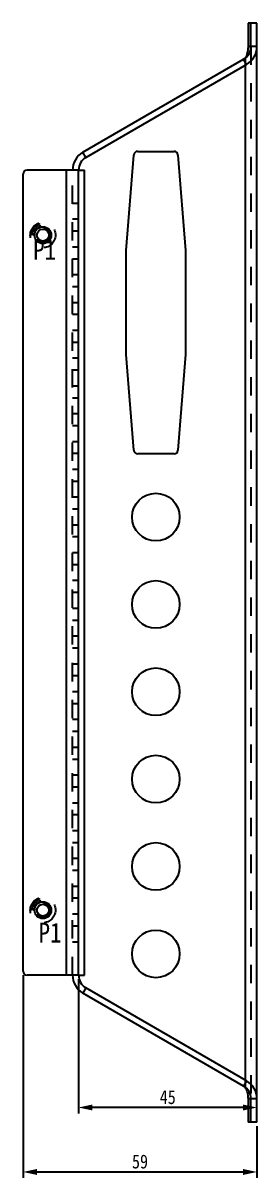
# Model space of a CAD drawing. Header units: millimetres. Extents: x -177 to 18421, y -5017 to 3255.
# Drawn here: x 7298.5 to 7357.5, y -4270.5 to -3979.7 of the extents above; entities that cross this region are included whole.
import ezdxf

# ---------------------------------------------------------------- set-up
doc = ezdxf.new("R2010")
doc.units = ezdxf.units.MM
doc.header["$LTSCALE"] = 46.255
doc.header["$PDMODE"] = 3
doc.header["$PDSIZE"] = 8
doc.linetypes.add('HIDDEN', pattern=[0.2, 0.1, -0.1])
doc.layers.get('0').update_dxf_attribs({"linetype": 'CONTINUOUS'})
doc.layers.get('Defpoints').update_dxf_attribs({"linetype": 'CONTINUOUS'})
doc.layers.add('02___PRT_ALL_AXES', color=7, linetype='CONTINUOUS')
doc.layers.add('DEFAULT_2', color=8, linetype='HIDDEN')
doc.styles.get("Standard").update_dxf_attribs({"font": 'txt', "width": 0.85})
doc.dimstyles.new('DIMSTYLE_1', dxfattribs={"dimtxt": 3.5, "dimasz": 3.5, "dimexe": 1.5, "dimexo": 1, "dimgap": 0.875, "dimtad": 1, "dimdsep": 46, "dimtxsty": 'Standard', "dimblk": '_FILLED', "dimcen": 0.09, "dimadec": 0, "dimazin": 0, "dimtp": 0.01, "dimtm": 0.01, "dimtfac": 1, "dimtofl": 0, "dimtmove": 0, "dimatfit": 3, "dimldrblk": '_FILLED', "dimfxl": 0, "dimtolj": 1, "dimarcsym": 0})

# ---------------------------------------------------------------- blocks, each defined once
blk = doc.blocks.new('_FILLED')
at = {"color": 0, "linetype": 'ByBlock'}
blk.add_solid([(0, 0), (-1, 0.214), (-1, -0.214)], dxfattribs=at)
blk = doc.blocks.new('*D85')
at = {"color": 0, "linetype": 'Continuous', "lineweight": -2, "transparency": 16777216}
for p, q in [((7312.51, -4220.49), (7312.51, -4254.3)), ((7357.51, -4255.5), (7357.51, -4251.3)), ((7354.01, -4252.8), (7316.01, -4252.8))]:
    blk.add_line(p, q, dxfattribs=at)
at = {"layer": 'Defpoints', "color": 0, "linetype": 'Continuous', "transparency": 16777216}
for p in [(7312.51, -4219.49), (7312.51, -4252.8), (7357.51, -4256.5)]:
    blk.add_point(p, dxfattribs=at)
at = {"color": 0, "linetype": 'Continuous', "lineweight": -2, "transparency": 16777216, "xscale": 3.5, "yscale": 3.5, "zscale": 3.5, "rotation": 180}
blk.add_blockref('_FILLED', (7312.51, -4252.8), dxfattribs=at)
at = {"color": 0, "linetype": 'Continuous', "lineweight": -2, "transparency": 16777216, "xscale": 3.5, "yscale": 3.5, "zscale": 3.5}
blk.add_blockref('_FILLED', (7357.51, -4252.8), dxfattribs=at)
at = {"color": 0, "linetype": 'Continuous', "transparency": 16777216, "insert": (7335.01, -4248.43), "char_height": 3.5, "width": 8.5, "attachment_point": 2}
blk.add_mtext('\\A1;45', dxfattribs=at)
blk = doc.blocks.new('*D86')
at = {"color": 0, "linetype": 'Continuous', "lineweight": -2, "transparency": 16777216}
for p, q in [((7298.51, -4219.49), (7298.51, -4270.53)), ((7357.51, -4257.5), (7357.51, -4270.53)), ((7302.01, -4269.03), (7354.01, -4269.03))]:
    blk.add_line(p, q, dxfattribs=at)
at = {"layer": 'Defpoints', "color": 0, "linetype": 'Continuous', "transparency": 16777216}
for p in [(7298.51, -4218.49), (7357.51, -4256.5), (7357.51, -4269.03)]:
    blk.add_point(p, dxfattribs=at)
at = {"color": 0, "linetype": 'Continuous', "lineweight": -2, "transparency": 16777216, "xscale": 3.5, "yscale": 3.5, "zscale": 3.5, "rotation": 180}
blk.add_blockref('_FILLED', (7298.51, -4269.03), dxfattribs=at)
at = {"color": 0, "linetype": 'Continuous', "lineweight": -2, "transparency": 16777216, "xscale": 3.5, "yscale": 3.5, "zscale": 3.5}
blk.add_blockref('_FILLED', (7357.51, -4269.03), dxfattribs=at)
at = {"color": 0, "linetype": 'Continuous', "transparency": 16777216, "insert": (7328.01, -4264.65), "char_height": 3.5, "width": 8.5, "attachment_point": 2}
blk.add_mtext('\\A1;59', dxfattribs=at)

msp = doc.modelspace()

# ---------------------------------------------------------------- linework, layer by layer
at = {"color": 7, "linetype": 'Continuous'}
for p, q in [((7355.26, -3979.701), (7355.26, -3985.6)), ((7357.51, -3979.701), (7355.26, -3979.701)), ((7356.01, -3985.6), (7356.01, -3979.701)), ((7357.51, -3985.6), (7355.26, -3985.6)), ((7313.61, -4012.216), (7354.16, -3988.804)), ((7354.91, -3990.103), (7354.16, -3988.804)), ((7314.36, -4013.515), (7313.61, -4012.216)), ((7312.51, -4016.719), (7311.01, -4016.719)), ((7312.51, -4219.485), (7311.01, -4219.485)), ((7314.36, -4222.689), (7313.61, -4223.988)), ((7354.16, -4247.4), (7313.61, -4223.988)), ((7354.91, -4246.101), (7354.16, -4247.4)), ((7357.51, -4250.604), (7355.26, -4250.604)), ((7355.26, -4250.604), (7355.26, -4256.503)), ((7356.01, -4256.503), (7356.01, -4250.604)), ((7357.51, -4256.503), (7355.26, -4256.503))]:
    msp.add_line(p, q, dxfattribs=at)
at = {"color": 3, "linetype": 'Continuous'}
for p, q in [((7357.51, -4256.503), (7357.51, -3979.701)), ((7314.36, -4013.515), (7354.91, -3990.103)), ((7354.51, -3990.334), (7354.51, -4245.87)), ((7324.51, -4037.002), (7326.436, -4012.922)), ((7327.433, -4012.002), (7336.587, -4012.002)), ((7337.584, -4012.922), (7339.51, -4037.002)), ((7298.51, -4218.485), (7298.51, -4017.719)), ((7311.01, -4016.719), (7299.51, -4016.719)), ((7309.51, -4219.485), (7309.51, -4016.719)), ((7312.51, -4219.485), (7312.51, -4016.719)), ((7312.51, -4016.719), (7314.01, -4016.719)), ((7314.01, -4219.485), (7314.01, -4016.719)), ((7324.51, -4063.202), (7324.51, -4037.002)), ((7339.51, -4037.002), (7339.51, -4063.202)), ((7326.436, -4087.282), (7324.51, -4063.202)), ((7339.51, -4063.202), (7337.584, -4087.282)), ((7336.587, -4088.202), (7327.433, -4088.202)), ((7311.01, -4219.485), (7299.51, -4219.485)), ((7312.51, -4219.485), (7314.01, -4219.485)), ((7354.91, -4246.101), (7314.36, -4222.689))]:
    msp.add_line(p, q, dxfattribs=at)
at = {"color": 7, "linetype": 'Continuous'}
for centre, radius, start, end in [((7352.31, -3985.6), 3.7, 300, 0), ((7316.21, -4016.719), 5.2, 120, 180), ((7316.21, -4219.485), 5.2, 180, 240), ((7352.31, -4250.604), 3.7, 0, 60), ((7351.732, -4249.476), 3.336, 26.31021, 31.13438)]:
    msp.add_arc(centre, radius, start, end, dxfattribs=at)
at = {"color": 3, "linetype": 'Continuous'}
for centre, radius, start, end in [((7352.31, -3985.6), 5.2, 300, 0), ((7327.433, -4013.002), 1, 90, 175.42608), ((7336.587, -4013.002), 1, 4.57392, 90), ((7316.21, -4016.719), 3.7, 120, 180), ((7299.51, -4017.719), 1, 90, 180), ((7327.433, -4087.202), 1, 184.57392, 270), ((7336.587, -4087.202), 1, 270, 355.42608), ((7299.51, -4218.485), 1, 180, 270), ((7316.21, -4219.485), 3.7, 180, 240), ((7352.31, -4250.604), 5.2, 0, 60)]:
    msp.add_arc(centre, radius, start, end, dxfattribs=at)
at = {"color": 7, "linetype": 'Continuous'}
for points, knots in [([(7355.26, -3985.6), (7355.26, -3985.778), (7355.236, -3986.445), (7355.121, -3987.112), (7354.973, -3987.579)], [0, 0, 0, 0, 0.2668173, 1, 1, 1, 1]), ([(7354.973, -3987.579), (7354.948, -3987.66), (7354.843, -3987.963), (7354.707, -3988.257), (7354.585, -3988.458)], [0, 0, 0, 0, 0.2652721, 1, 1, 1, 1]), ([(7354.904, -4248.422), (7354.96, -4248.576), (7355.177, -4249.283), (7355.26, -4250.029), (7355.26, -4250.604)], [0, 0, 0, 0, 0.221866, 1, 1, 1, 1])]:
    msp.add_open_spline(points, degree=3, knots=knots, dxfattribs=at)
msp.add_open_spline([(7354.723, -4247.997), (7354.791, -4248.135), (7354.851, -4248.277), (7354.904, -4248.422)], degree=3, dxfattribs=at)
at = {"layer": '02___PRT_ALL_AXES', "color": 8, "linetype": 'HIDDEN'}
for centre, radius in [((7303.51, -4033.102), 3.175), ((7303.51, -4033.102), 2.11), ((7303.51, -4033.102), 1.91), ((7303.51, -4203.102), 3.175), ((7303.51, -4203.102), 2.11), ((7303.51, -4203.102), 1.91)]:
    msp.add_circle(centre, radius, dxfattribs=at)
at = {"layer": '02___PRT_ALL_AXES', "color": 3, "linetype": 'Continuous'}
for centre, radius in [((7303.51, -4033.102), 2.1), ((7332.01, -4104.102), 6), ((7332.01, -4126.102), 6), ((7332.01, -4148.102), 6), ((7332.01, -4170.102), 6), ((7332.01, -4192.102), 6), ((7303.51, -4203.102), 2.1), ((7332.01, -4214.102), 6)]:
    msp.add_circle(centre, radius, dxfattribs=at)
at = {"layer": '02___PRT_ALL_AXES', "color": 7, "linetype": 'Continuous'}
for centre in [(7303.51, -4033.102), (7303.51, -4203.102)]:
    msp.add_circle(centre, 1.5, dxfattribs=at)
at = {"layer": 'DEFAULT_2', "color": 8, "linetype": 'HIDDEN'}
for p, q in [((7356.01, -3985.6), (7356.01, -4250.604)), ((7354.51, -3988.575), (7354.51, -3990.334)), ((7311.01, -4219.485), (7311.01, -4016.719)), ((7312.51, -4025.119), (7311.01, -4025.119)), ((7301.264, -4030.886), (7301.285, -4030.837)), ((7301.359, -4030.767), (7301.409, -4030.748)), ((7301.422, -4030.853), (7301.368, -4030.905)), ((7301.409, -4030.748), (7301.474, -4030.745)), ((7301.482, -4030.825), (7301.422, -4030.853)), ((7301.474, -4030.745), (7301.531, -4030.75)), ((7301.515, -4030.823), (7301.482, -4030.825)), ((7301.562, -4030.837), (7301.515, -4030.823)), ((7301.531, -4030.75), (7301.593, -4030.779)), ((7301.601, -4030.859), (7301.562, -4030.837)), ((7301.593, -4030.779), (7301.646, -4030.816)), ((7301.659, -4030.921), (7301.601, -4030.859)), ((7301.646, -4030.816), (7301.705, -4030.878)), ((7301.923, -4030.776), (7302.072, -4030.684)), ((7301.979, -4030.866), (7301.923, -4030.776)), ((7302.128, -4030.774), (7301.979, -4030.866)), ((7302.072, -4030.684), (7302.128, -4030.774)), ((7302.16, -4030.337), (7302.123, -4030.246)), ((7302.683, -4030.701), (7302.16, -4030.337)), ((7302.577, -4030.17), (7302.253, -4030.3)), ((7302.253, -4030.3), (7302.717, -4030.618)), ((7302.541, -4030.079), (7302.577, -4030.17)), ((7302.737, -4030.771), (7302.683, -4030.701)), ((7302.717, -4030.618), (7302.764, -4030.668)), ((7302.753, -4030.81), (7302.737, -4030.771)), ((7302.754, -4030.879), (7302.753, -4030.81)), ((7302.764, -4030.668), (7302.807, -4030.743)), ((7302.807, -4030.743), (7302.823, -4030.782)), ((7302.823, -4030.782), (7302.843, -4030.866)), ((7302.843, -4030.866), (7302.828, -4030.963)), ((7312.51, -4029.119), (7311.01, -4029.119)), ((7300.362, -4032.885), (7300.347, -4032.823)), ((7300.358, -4032.721), (7300.385, -4032.662)), ((7300.418, -4032.954), (7300.362, -4032.885)), ((7300.385, -4032.662), (7300.433, -4032.617)), ((7300.52, -4033.003), (7300.418, -4032.954)), ((7300.433, -4032.617), (7300.523, -4032.576)), ((7300.485, -4032.735), (7300.474, -4032.835)), ((7300.474, -4032.835), (7300.49, -4032.887)), ((7300.511, -4032.688), (7300.485, -4032.735)), ((7300.49, -4032.887), (7300.549, -4032.931)), ((7300.557, -4032.655), (7300.511, -4032.688)), ((7300.603, -4033.024), (7300.52, -4033.003)), ((7300.523, -4032.576), (7300.61, -4032.56)), ((7300.549, -4032.931), (7300.611, -4032.95)), ((7300.623, -4032.637), (7300.557, -4032.655)), ((7300.611, -4032.95), (7300.603, -4033.024)), ((7300.61, -4032.56), (7300.716, -4032.571)), ((7301.476, -4032.276), (7300.622, -4031.783)), ((7300.687, -4032.644), (7300.623, -4032.637)), ((7300.654, -4031.715), (7301.329, -4032.104)), ((7300.748, -4032.675), (7300.687, -4032.644)), ((7300.716, -4032.571), (7300.798, -4032.605)), ((7301.329, -4032.104), (7300.735, -4031.56)), ((7300.786, -4032.717), (7300.748, -4032.675)), ((7300.785, -4031.473), (7301.554, -4031.715)), ((7300.802, -4032.769), (7300.786, -4032.717)), ((7300.794, -4032.844), (7300.802, -4032.769)), ((7300.81, -4032.896), (7300.794, -4032.844)), ((7300.798, -4032.605), (7300.877, -4032.664)), ((7300.799, -4032.329), (7300.858, -4032.165)), ((7300.899, -4032.365), (7300.799, -4032.329)), ((7300.847, -4032.95), (7300.81, -4032.896)), ((7300.926, -4033.009), (7300.847, -4032.95)), ((7301.719, -4031.853), (7300.852, -4031.569)), ((7300.852, -4031.569), (7301.532, -4032.178)), ((7300.858, -4032.165), (7300.958, -4032.2)), ((7300.877, -4032.664), (7300.914, -4032.718)), ((7301.554, -4031.715), (7300.879, -4031.325)), ((7300.958, -4032.2), (7300.899, -4032.365)), ((7300.914, -4032.718), (7300.929, -4032.783)), ((7300.929, -4032.783), (7300.921, -4032.857)), ((7300.921, -4032.857), (7300.938, -4032.897)), ((7300.922, -4031.263), (7301.776, -4031.756)), ((7301.009, -4033.03), (7300.926, -4033.009)), ((7300.938, -4032.897), (7300.976, -4032.939)), ((7300.976, -4032.939), (7301.039, -4032.958)), ((7301.094, -4033.039), (7301.009, -4033.03)), ((7301.039, -4032.958), (7301.081, -4032.962)), ((7301.081, -4032.962), (7301.146, -4032.957)), ((7301.18, -4033.036), (7301.094, -4033.039)), ((7301.127, -4032.728), (7301.135, -4032.654)), ((7301.168, -4032.745), (7301.127, -4032.728)), ((7301.135, -4032.654), (7301.197, -4032.673)), ((7301.146, -4032.957), (7301.192, -4032.924)), ((7301.208, -4032.775), (7301.168, -4032.745)), ((7301.27, -4032.995), (7301.18, -4033.036)), ((7301.192, -4032.924), (7301.217, -4032.889)), ((7301.197, -4032.673), (7301.278, -4032.719)), ((7301.225, -4032.814), (7301.208, -4032.775)), ((7301.217, -4032.889), (7301.225, -4032.814)), ((7301.257, -4030.951), (7301.264, -4030.886)), ((7301.259, -4031.008), (7301.257, -4030.951)), ((7301.285, -4031.071), (7301.259, -4031.008)), ((7301.318, -4032.95), (7301.27, -4032.995)), ((7301.278, -4032.719), (7301.336, -4032.776)), ((7301.32, -4031.126), (7301.285, -4031.071)), ((7301.344, -4032.902), (7301.318, -4032.95)), ((7301.365, -4031.083), (7301.32, -4031.126)), ((7301.337, -4030.963), (7301.334, -4030.996)), ((7301.334, -4030.996), (7301.345, -4031.044)), ((7301.336, -4032.776), (7301.351, -4032.84)), ((7301.368, -4030.905), (7301.337, -4030.963)), ((7301.351, -4032.84), (7301.344, -4032.902)), ((7301.345, -4031.044), (7301.365, -4031.083)), ((7301.532, -4032.178), (7301.476, -4032.276)), ((7301.626, -4031.158), (7301.662, -4031.124)), ((7301.685, -4031.22), (7301.626, -4031.158)), ((7301.7, -4031), (7301.659, -4030.921)), ((7301.662, -4031.124), (7301.702, -4031.056)), ((7301.721, -4031.185), (7301.685, -4031.22)), ((7301.696, -4031.503), (7301.741, -4031.46)), ((7301.763, -4031.556), (7301.696, -4031.503)), ((7301.702, -4031.056), (7301.7, -4031)), ((7301.705, -4030.878), (7301.754, -4030.948)), ((7301.776, -4031.756), (7301.719, -4031.853)), ((7301.805, -4031.164), (7301.721, -4031.185)), ((7301.741, -4031.46), (7301.803, -4031.489)), ((7301.754, -4030.948), (7301.78, -4031.012)), ((7301.858, -4031.583), (7301.763, -4031.556)), ((7301.78, -4031.012), (7301.764, -4031.086)), ((7301.764, -4031.086), (7301.844, -4031.097)), ((7301.803, -4031.489), (7301.86, -4031.494)), ((7301.852, -4031.178), (7301.805, -4031.164)), ((7301.844, -4031.097), (7301.907, -4031.126)), ((7301.929, -4031.222), (7301.852, -4031.178)), ((7301.924, -4031.58), (7301.858, -4031.583)), ((7301.86, -4031.494), (7301.92, -4031.466)), ((7301.907, -4031.126), (7301.974, -4031.179)), ((7301.92, -4031.466), (7301.956, -4031.432)), ((7302.002, -4031.535), (7301.924, -4031.58)), ((7301.958, -4031.253), (7301.929, -4031.222)), ((7301.956, -4031.432), (7301.986, -4031.373)), ((7301.984, -4031.317), (7301.958, -4031.253)), ((7301.974, -4031.179), (7302.004, -4031.21)), ((7301.986, -4031.373), (7301.984, -4031.317)), ((7302.02, -4031.518), (7302.002, -4031.535)), ((7302.004, -4031.21), (7302.053, -4031.28)), ((7302.069, -4031.442), (7302.02, -4031.518)), ((7302.053, -4031.28), (7302.076, -4031.377)), ((7302.076, -4031.377), (7302.069, -4031.442)), ((7302.417, -4030.945), (7302.475, -4030.922)), ((7302.46, -4031.019), (7302.417, -4030.945)), ((7302.538, -4031.08), (7302.46, -4031.019)), ((7302.475, -4030.922), (7302.522, -4030.972)), ((7302.522, -4030.972), (7302.572, -4030.997)), ((7302.6, -4031.101), (7302.538, -4031.08)), ((7302.572, -4030.997), (7302.638, -4030.994)), ((7302.689, -4031.088), (7302.6, -4031.101)), ((7302.638, -4030.994), (7302.685, -4030.975)), ((7302.685, -4030.975), (7302.735, -4030.932)), ((7302.736, -4031.069), (7302.689, -4031.088)), ((7302.735, -4030.932), (7302.754, -4030.879)), ((7302.798, -4031.022), (7302.736, -4031.069)), ((7302.828, -4030.963), (7302.798, -4031.022)), ((7312.51, -4032.119), (7311.01, -4032.119)), ((7312.51, -4036.119), (7311.01, -4036.119)), ((7312.51, -4039.119), (7311.01, -4039.119)), ((7312.51, -4043.119), (7311.01, -4043.119)), ((7312.51, -4046.119), (7311.01, -4046.119)), ((7312.51, -4050.119), (7311.01, -4050.119)), ((7312.51, -4053.119), (7311.01, -4053.119)), ((7312.51, -4057.119), (7311.01, -4057.119)), ((7312.51, -4060.119), (7311.01, -4060.119)), ((7312.51, -4064.119), (7311.01, -4064.119)), ((7312.51, -4067.119), (7311.01, -4067.119)), ((7312.51, -4071.119), (7311.01, -4071.119)), ((7312.51, -4074.119), (7311.01, -4074.119)), ((7312.51, -4078.119), (7311.01, -4078.119)), ((7312.51, -4081.119), (7311.01, -4081.119)), ((7312.51, -4085.119), (7311.01, -4085.119)), ((7312.51, -4088.119), (7311.01, -4088.119)), ((7312.51, -4092.119), (7311.01, -4092.119)), ((7312.51, -4095.119), (7311.01, -4095.119)), ((7312.51, -4099.119), (7311.01, -4099.119)), ((7312.51, -4102.119), (7311.01, -4102.119)), ((7312.51, -4106.119), (7311.01, -4106.119)), ((7312.51, -4109.119), (7311.01, -4109.119)), ((7312.51, -4113.119), (7311.01, -4113.119)), ((7312.51, -4116.119), (7311.01, -4116.119)), ((7312.51, -4120.119), (7311.01, -4120.119)), ((7312.51, -4123.119), (7311.01, -4123.119)), ((7312.51, -4127.119), (7311.01, -4127.119)), ((7312.51, -4130.119), (7311.01, -4130.119)), ((7312.51, -4134.119), (7311.01, -4134.119)), ((7312.51, -4137.119), (7311.01, -4137.119)), ((7312.51, -4141.119), (7311.01, -4141.119)), ((7312.51, -4144.119), (7311.01, -4144.119)), ((7312.51, -4148.119), (7311.01, -4148.119)), ((7312.51, -4151.119), (7311.01, -4151.119)), ((7312.51, -4155.119), (7311.01, -4155.119)), ((7312.51, -4158.119), (7311.01, -4158.119)), ((7312.51, -4162.119), (7311.01, -4162.119)), ((7312.51, -4165.119), (7311.01, -4165.119)), ((7312.51, -4169.119), (7311.01, -4169.119)), ((7312.51, -4172.119), (7311.01, -4172.119)), ((7312.51, -4176.119), (7311.01, -4176.119)), ((7312.51, -4179.119), (7311.01, -4179.119)), ((7312.51, -4183.119), (7311.01, -4183.119)), ((7312.51, -4186.119), (7311.01, -4186.119)), ((7312.51, -4190.119), (7311.01, -4190.119)), ((7312.51, -4193.119), (7311.01, -4193.119)), ((7312.51, -4197.119), (7311.01, -4197.119)), ((7301.476, -4202.276), (7300.622, -4201.783)), ((7300.654, -4201.715), (7301.329, -4202.104)), ((7301.329, -4202.104), (7300.735, -4201.56)), ((7300.785, -4201.473), (7301.554, -4201.715)), ((7300.799, -4202.329), (7300.858, -4202.165)), ((7300.899, -4202.365), (7300.799, -4202.329)), ((7301.719, -4201.853), (7300.852, -4201.569)), ((7300.852, -4201.569), (7301.532, -4202.178)), ((7300.858, -4202.165), (7300.958, -4202.2)), ((7301.554, -4201.715), (7300.879, -4201.325)), ((7300.958, -4202.2), (7300.899, -4202.365)), ((7300.922, -4201.263), (7301.776, -4201.756)), ((7301.257, -4200.951), (7301.264, -4200.886)), ((7301.259, -4201.008), (7301.257, -4200.951)), ((7301.285, -4201.071), (7301.259, -4201.008)), ((7301.264, -4200.886), (7301.285, -4200.837)), ((7301.32, -4201.126), (7301.285, -4201.071)), ((7301.365, -4201.083), (7301.32, -4201.126)), ((7301.337, -4200.963), (7301.334, -4200.996)), ((7301.334, -4200.996), (7301.345, -4201.044)), ((7301.368, -4200.905), (7301.337, -4200.963)), ((7301.345, -4201.044), (7301.365, -4201.083)), ((7301.359, -4200.767), (7301.409, -4200.748)), ((7301.422, -4200.853), (7301.368, -4200.905)), ((7301.409, -4200.748), (7301.474, -4200.745)), ((7301.482, -4200.825), (7301.422, -4200.853)), ((7301.474, -4200.745), (7301.531, -4200.75)), ((7301.532, -4202.178), (7301.476, -4202.276)), ((7301.515, -4200.823), (7301.482, -4200.825)), ((7301.562, -4200.837), (7301.515, -4200.823)), ((7301.531, -4200.75), (7301.593, -4200.779)), ((7301.601, -4200.859), (7301.562, -4200.837)), ((7301.593, -4200.779), (7301.646, -4200.816)), ((7301.659, -4200.921), (7301.601, -4200.859)), ((7301.626, -4201.158), (7301.662, -4201.124)), ((7301.685, -4201.22), (7301.626, -4201.158)), ((7301.646, -4200.816), (7301.705, -4200.878)), ((7301.7, -4201), (7301.659, -4200.921)), ((7301.662, -4201.124), (7301.702, -4201.056)), ((7301.721, -4201.185), (7301.685, -4201.22)), ((7301.696, -4201.503), (7301.741, -4201.46)), ((7301.763, -4201.556), (7301.696, -4201.503)), ((7301.702, -4201.056), (7301.7, -4201)), ((7301.705, -4200.878), (7301.754, -4200.948)), ((7301.776, -4201.756), (7301.719, -4201.853)), ((7301.805, -4201.164), (7301.721, -4201.185)), ((7301.741, -4201.46), (7301.803, -4201.489)), ((7301.754, -4200.948), (7301.78, -4201.012)), ((7301.858, -4201.583), (7301.763, -4201.556)), ((7301.78, -4201.012), (7301.764, -4201.086)), ((7301.764, -4201.086), (7301.844, -4201.097)), ((7301.803, -4201.489), (7301.86, -4201.494)), ((7301.852, -4201.178), (7301.805, -4201.164)), ((7301.844, -4201.097), (7301.907, -4201.126)), ((7301.929, -4201.222), (7301.852, -4201.178)), ((7301.924, -4201.58), (7301.858, -4201.583)), ((7301.86, -4201.494), (7301.92, -4201.466)), ((7301.907, -4201.126), (7301.974, -4201.179)), ((7301.92, -4201.466), (7301.956, -4201.432)), ((7301.923, -4200.776), (7302.072, -4200.684)), ((7301.979, -4200.866), (7301.923, -4200.776)), ((7302.002, -4201.535), (7301.924, -4201.58)), ((7301.958, -4201.253), (7301.929, -4201.222)), ((7301.956, -4201.432), (7301.986, -4201.373)), ((7301.984, -4201.317), (7301.958, -4201.253)), ((7301.974, -4201.179), (7302.004, -4201.21)), ((7302.128, -4200.774), (7301.979, -4200.866)), ((7301.986, -4201.373), (7301.984, -4201.317)), ((7302.02, -4201.518), (7302.002, -4201.535)), ((7302.004, -4201.21), (7302.053, -4201.28)), ((7302.069, -4201.442), (7302.02, -4201.518)), ((7302.053, -4201.28), (7302.076, -4201.377)), ((7302.076, -4201.377), (7302.069, -4201.442)), ((7302.072, -4200.684), (7302.128, -4200.774)), ((7302.16, -4200.337), (7302.123, -4200.246)), ((7302.683, -4200.701), (7302.16, -4200.337)), ((7302.577, -4200.17), (7302.253, -4200.3)), ((7302.253, -4200.3), (7302.717, -4200.618)), ((7302.417, -4200.945), (7302.475, -4200.922)), ((7302.46, -4201.019), (7302.417, -4200.945)), ((7302.538, -4201.08), (7302.46, -4201.019)), ((7302.475, -4200.922), (7302.522, -4200.972)), ((7302.522, -4200.972), (7302.572, -4200.997)), ((7302.6, -4201.101), (7302.538, -4201.08)), ((7302.541, -4200.079), (7302.577, -4200.17)), ((7302.572, -4200.997), (7302.638, -4200.994)), ((7302.689, -4201.088), (7302.6, -4201.101)), ((7302.638, -4200.994), (7302.685, -4200.975)), ((7302.737, -4200.771), (7302.683, -4200.701)), ((7302.685, -4200.975), (7302.735, -4200.932)), ((7302.736, -4201.069), (7302.689, -4201.088)), ((7302.717, -4200.618), (7302.764, -4200.668)), ((7302.735, -4200.932), (7302.754, -4200.879)), ((7302.798, -4201.022), (7302.736, -4201.069)), ((7302.753, -4200.81), (7302.737, -4200.771)), ((7302.754, -4200.879), (7302.753, -4200.81)), ((7302.764, -4200.668), (7302.807, -4200.743)), ((7302.828, -4200.963), (7302.798, -4201.022)), ((7302.807, -4200.743), (7302.823, -4200.782)), ((7302.823, -4200.782), (7302.843, -4200.866)), ((7302.843, -4200.866), (7302.828, -4200.963)), ((7312.51, -4200.119), (7311.01, -4200.119)), ((7300.362, -4202.885), (7300.347, -4202.823)), ((7300.358, -4202.721), (7300.385, -4202.662)), ((7300.418, -4202.954), (7300.362, -4202.885)), ((7300.385, -4202.662), (7300.433, -4202.617)), ((7300.52, -4203.003), (7300.418, -4202.954)), ((7300.433, -4202.617), (7300.523, -4202.576)), ((7300.485, -4202.735), (7300.474, -4202.835)), ((7300.474, -4202.835), (7300.49, -4202.887)), ((7300.511, -4202.688), (7300.485, -4202.735)), ((7300.49, -4202.887), (7300.549, -4202.931)), ((7300.557, -4202.655), (7300.511, -4202.688)), ((7300.603, -4203.024), (7300.52, -4203.003)), ((7300.523, -4202.576), (7300.61, -4202.56)), ((7300.549, -4202.931), (7300.611, -4202.95)), ((7300.623, -4202.637), (7300.557, -4202.655)), ((7300.611, -4202.95), (7300.603, -4203.024)), ((7300.61, -4202.56), (7300.716, -4202.571)), ((7300.687, -4202.644), (7300.623, -4202.637)), ((7300.748, -4202.675), (7300.687, -4202.644)), ((7300.716, -4202.571), (7300.798, -4202.605)), ((7300.786, -4202.717), (7300.748, -4202.675)), ((7300.802, -4202.769), (7300.786, -4202.717)), ((7300.794, -4202.844), (7300.802, -4202.769)), ((7300.81, -4202.896), (7300.794, -4202.844)), ((7300.798, -4202.605), (7300.877, -4202.664)), ((7300.847, -4202.95), (7300.81, -4202.896)), ((7300.926, -4203.009), (7300.847, -4202.95)), ((7300.877, -4202.664), (7300.914, -4202.718)), ((7300.914, -4202.718), (7300.929, -4202.783)), ((7300.929, -4202.783), (7300.921, -4202.857)), ((7300.921, -4202.857), (7300.938, -4202.897)), ((7301.009, -4203.03), (7300.926, -4203.009)), ((7300.938, -4202.897), (7300.976, -4202.939)), ((7300.976, -4202.939), (7301.039, -4202.958)), ((7301.094, -4203.039), (7301.009, -4203.03)), ((7301.039, -4202.958), (7301.081, -4202.962)), ((7301.081, -4202.962), (7301.146, -4202.957)), ((7301.18, -4203.036), (7301.094, -4203.039)), ((7301.127, -4202.728), (7301.135, -4202.654)), ((7301.168, -4202.745), (7301.127, -4202.728)), ((7301.135, -4202.654), (7301.197, -4202.673)), ((7301.146, -4202.957), (7301.192, -4202.924)), ((7301.208, -4202.775), (7301.168, -4202.745)), ((7301.27, -4202.995), (7301.18, -4203.036)), ((7301.192, -4202.924), (7301.217, -4202.889)), ((7301.197, -4202.673), (7301.278, -4202.719)), ((7301.225, -4202.814), (7301.208, -4202.775)), ((7301.217, -4202.889), (7301.225, -4202.814)), ((7301.318, -4202.95), (7301.27, -4202.995)), ((7301.278, -4202.719), (7301.336, -4202.776)), ((7301.344, -4202.902), (7301.318, -4202.95)), ((7301.336, -4202.776), (7301.351, -4202.84)), ((7301.351, -4202.84), (7301.344, -4202.902)), ((7312.51, -4204.119), (7311.01, -4204.119)), ((7312.51, -4207.119), (7311.01, -4207.119)), ((7312.51, -4211.119), (7311.01, -4211.119)), ((7354.51, -4245.87), (7354.51, -4247.629))]:
    msp.add_line(p, q, dxfattribs=at)
for centre in [(7303.51, -4033.102), (7303.51, -4203.102)]:
    msp.add_circle(centre, 1.8, dxfattribs=at)
for centre, radius, start, end in [((7352.317, -3985.604), 3.692, 327.65574, 338.23784), ((7352.307, -3985.601), 3.702, 338.2537, 339.43966), ((7352.294, -3985.596), 3.716, 339.43994, 341.24061), ((7352.282, -3985.595), 3.728, 341.28944, 359.92447), ((7352.305, -3985.594), 3.708, 306.49947, 319.11331), ((7352.111, -3986.954), 2.895, 325.95853, 328.70495), ((7352.301, -3985.593), 3.711, 319.1363, 321.44887), ((7352.297, -3985.59), 3.716, 321.45111, 327.64634), ((7352.313, -4250.601), 3.696, 44.7914, 53.5215), ((7352.106, -4249.253), 2.901, 31.18833, 34.04044), ((7352.297, -4250.614), 3.716, 40.94137, 44.76848), ((7352.28, -4250.629), 3.739, 39.12872, 40.94513), ((7352.288, -4250.623), 3.729, 36.1861, 39.13036), ((7352.296, -4250.612), 3.716, 19.70569, 36.11339), ((7352.321, -4250.603), 3.69, 359.97285, 19.70018)]:
    msp.add_arc(centre, radius, start, end, dxfattribs=at)

# ---------------------------------------------------------------- texts
at = {"color": 2, "linetype": 'Continuous', "char_height": 5, "width": 8.5, "attachment_point": 1, "line_spacing_factor": 0.9}
for insert in [(7301.062, -4034.263), (7302.427, -4206.246)]:
    msp.add_mtext('P1', dxfattribs=dict(at, insert=insert))

# ---------------------------------------------------------------- dimensions: what is measured, and where the dimension line sits
at = {"color": 2, "linetype": 'Continuous'}
dim = msp.add_linear_dim(base=(7357.51, -4269.029), p1=(7298.51, -4218.485), p2=(7357.51, -4256.503), text='59', dimstyle='DIMSTYLE_1', dxfattribs=at)
dim.commit()
dim.dimension.update_dxf_attribs({"geometry": '*D86', "text_midpoint": (7328.01, -4269.029), "dimtype": 160})
dim = msp.add_linear_dim(base=(7312.51, -4252.804), p1=(7357.51, -4256.503), p2=(7312.51, -4219.485), angle=180, text='45', dimstyle='DIMSTYLE_1', dxfattribs=at)
dim.commit()
dim.dimension.update_dxf_attribs({"geometry": '*D85', "text_midpoint": (7335.01, -4252.804), "dimtype": 160})

doc.saveas('drawing.dxf')
